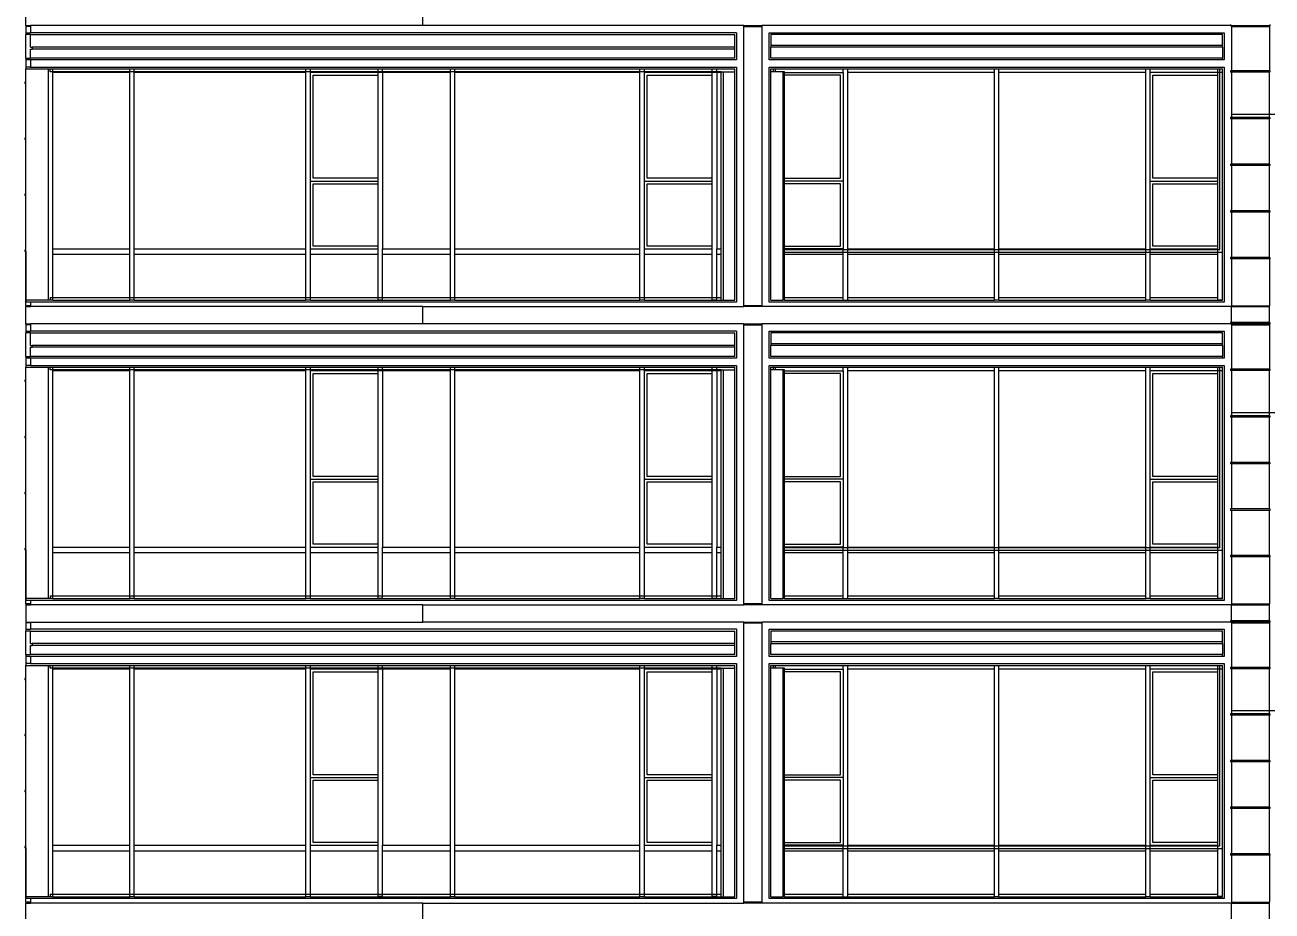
# Model space of a CAD drawing. Extents: x -311 to 61613, y 0 to 58400.
# Drawn here: x 40 to 13849, y 20012 to 29817 of the extents above; entities that cross this region are included whole.
import ezdxf

# ---------------------------------------------------------------- set-up
doc = ezdxf.new("R2010")
doc.units = 0
doc.header["$LTSCALE"] = 1000
doc.header["$MEASUREMENT"] = 0
doc.layers.add('AD-AREA-OUTL', color=31, linetype='Continuous')

msp = doc.modelspace()

# ---------------------------------------------------------------- linework, layer by layer
at = {"layer": 'AD-AREA-OUTL', "color": 252}
for p, q in [((50, 29810), (50, 30000)), ((4447, 29810), (4447, 30000)), ((50, 29810), (50, 29800)), ((50, 29810), (60, 29810)), ((50, 29800), (50, 29730)), ((60, 29800), (50, 29800)), ((50, 29730), (100, 29730)), ((50, 29730), (50, 29710)), ((100, 29710), (50, 29710)), ((50, 29450), (50, 29710)), ((60, 29810), (100, 29810)), ((60, 29810), (60, 29800)), ((100, 29800), (60, 29800)), ((4447, 29810), (100, 29810)), ((100, 29810), (100, 29800)), ((100, 29800), (100, 29730)), ((7920, 29730), (100, 29730)), ((100, 29571), (100, 29710)), ((100, 29710), (7900, 29710)), ((8000, 29810), (4447, 29810)), ((7900, 29571), (7900, 29710)), ((7920, 29730), (7920, 29430)), ((8000, 29810), (8200, 29810)), ((8000, 29800), (8000, 29810)), ((8000, 26710), (8000, 29800)), ((8000, 29800), (8200, 29800)), ((13390, 29810), (8200, 29810)), ((8200, 29810), (8200, 29800)), ((8200, 29800), (8200, 26710)), ((8280, 29430), (8280, 29730)), ((8280, 29730), (13320, 29730)), ((8300, 29710), (8300, 29590)), ((13300, 29710), (8300, 29710)), ((13300, 29590), (13300, 29710)), ((13320, 29730), (13320, 29430)), ((13390, 29824), (13390, 29810)), ((13390, 29810), (13390, 29809)), ((13400, 29809), (13390, 29809)), ((13410, 29809), (13400, 29809)), ((13400, 29800), (13400, 29809)), ((13400, 29800), (13410, 29800)), ((13400, 29800), (13400, 29308)), ((13820, 29809), (13410, 29809)), ((13410, 29809), (13410, 29800)), ((13410, 29800), (13820, 29800)), ((13825, 29809), (13820, 29809)), ((13820, 29809), (13820, 29800)), ((13820, 29800), (13820, 29308)), ((13825, 29824), (13825, 29809)), ((100, 29571), (120, 29571)), ((120, 29571), (120, 29551)), ((7900, 29571), (120, 29571)), ((7900, 29551), (7900, 29571)), ((8300, 29590), (8300, 29570)), ((13300, 29590), (8300, 29590)), ((8300, 29450), (8300, 29570)), ((13300, 29570), (8300, 29570)), ((13300, 29570), (13300, 29590)), ((13300, 29570), (13300, 29450)), ((50, 29450), (100, 29450)), ((50, 29450), (50, 29430)), ((50, 29430), (50, 29350)), ((100, 29430), (50, 29430)), ((100, 29450), (100, 29551)), ((100, 29551), (120, 29551)), ((7900, 29450), (100, 29450)), ((7920, 29430), (100, 29430)), ((100, 29430), (100, 29350)), ((7900, 29551), (120, 29551)), ((7900, 29450), (7900, 29551)), ((13300, 29430), (8280, 29430)), ((13300, 29450), (8300, 29450)), ((13300, 29430), (13300, 29450)), ((13320, 29430), (13300, 29430)), ((100, 29350), (50, 29350)), ((50, 29350), (50, 29330)), ((50, 29185), (50, 29330)), ((50, 29330), (300, 29330)), ((100, 29350), (7920, 29350)), ((300, 29330), (320, 29330)), ((300, 26770), (300, 29330)), ((320, 29330), (350, 29330)), ((320, 29300), (320, 29330)), ((350, 29300), (320, 29300)), ((350, 29300), (350, 29330)), ((350, 29330), (1200, 29330)), ((350, 29290), (350, 29300)), ((1200, 29300), (350, 29300)), ((1200, 29290), (350, 29290)), ((350, 27340), (350, 29290)), ((1200, 29300), (1200, 29330)), ((1200, 29330), (1250, 29330)), ((1200, 29290), (1200, 29300)), ((1250, 29300), (1200, 29300)), ((1200, 27340), (1200, 29290)), ((1250, 29330), (3150, 29330)), ((1250, 29300), (1250, 29330)), ((1250, 29290), (1250, 29300)), ((3150, 29300), (1250, 29300)), ((1250, 27340), (1250, 29290)), ((3150, 29290), (1250, 29290)), ((3150, 29330), (3200, 29330)), ((3150, 29300), (3150, 29330)), ((3200, 29300), (3150, 29300)), ((3150, 29290), (3150, 29300)), ((3150, 27340), (3150, 29290)), ((3200, 29330), (3950, 29330)), ((3200, 29300), (3200, 29330)), ((3950, 29300), (3200, 29300)), ((3200, 29290), (3200, 29300)), ((3200, 28090), (3200, 29290)), ((3950, 29290), (3200, 29290)), ((3950, 29330), (4000, 29330)), ((3950, 29300), (3950, 29330)), ((4000, 29300), (3950, 29300)), ((3950, 29290), (3950, 29300)), ((3950, 29260), (3950, 29290)), ((4000, 29290), (3950, 29290)), ((4000, 29330), (4750, 29330)), ((4000, 29300), (4000, 29330)), ((4750, 29300), (4000, 29300)), ((4000, 29290), (4000, 29300)), ((4000, 29290), (4000, 27340)), ((4750, 29290), (4000, 29290)), ((4750, 29330), (4800, 29330)), ((4750, 29300), (4750, 29330)), ((4800, 29300), (4750, 29300)), ((4750, 29290), (4750, 29300)), ((4750, 27340), (4750, 29290)), ((4800, 29330), (6850, 29330)), ((4800, 29300), (4800, 29330)), ((6850, 29300), (4800, 29300)), ((4800, 29290), (4800, 29300)), ((4800, 27340), (4800, 29290)), ((6850, 29290), (4800, 29290)), ((6850, 29330), (6900, 29330)), ((6850, 29300), (6850, 29330)), ((6900, 29300), (6850, 29300)), ((6850, 29290), (6850, 29300)), ((6850, 27340), (6850, 29290)), ((6900, 29330), (7650, 29330)), ((6900, 29300), (6900, 29330)), ((7650, 29300), (6900, 29300)), ((6900, 29290), (6900, 29300)), ((6900, 28090), (6900, 29290)), ((7650, 29290), (6900, 29290)), ((7650, 29330), (7700, 29330)), ((7650, 29300), (7650, 29330)), ((7700, 29300), (7650, 29300)), ((7650, 29290), (7650, 29300)), ((7650, 29260), (7650, 29290)), ((7700, 29290), (7650, 29290)), ((7700, 29330), (7900, 29330)), ((7700, 29300), (7700, 29330)), ((7750, 29300), (7700, 29300)), ((7700, 29290), (7700, 29300)), ((7700, 29290), (7700, 27340)), ((7750, 29290), (7700, 29290)), ((7750, 29290), (7750, 29300)), ((7750, 29300), (7770, 29300)), ((7750, 27340), (7750, 29290)), ((7770, 29300), (7900, 29300)), ((7770, 29300), (7770, 26770)), ((7900, 29300), (7900, 29330)), ((7900, 26770), (7900, 29300)), ((7920, 29350), (7920, 26750)), ((8280, 29350), (13320, 29350)), ((8280, 26750), (8280, 29350)), ((8300, 29330), (8330, 29330)), ((8300, 29300), (8300, 29330)), ((8300, 26770), (8300, 29300)), ((8330, 29300), (8300, 29300)), ((8330, 29330), (8350, 29330)), ((8330, 29300), (8330, 29330)), ((8350, 29300), (8330, 29300)), ((8350, 29330), (9100, 29330)), ((8350, 29300), (8350, 29330)), ((8430, 29300), (8350, 29300)), ((8430, 29300), (8430, 26770)), ((8450, 29300), (8430, 29300)), ((8450, 29290), (8450, 29300)), ((8450, 29260), (8450, 29290)), ((8450, 29290), (9100, 29290)), ((9100, 29330), (9150, 29330)), ((9100, 29290), (9100, 29330)), ((9100, 29290), (9100, 28090)), ((9150, 29330), (10775, 29330)), ((9150, 29290), (9150, 29330)), ((9150, 27340), (9150, 29290)), ((10775, 29290), (9150, 29290)), ((10775, 29330), (10825, 29330)), ((10775, 29290), (10775, 29330)), ((10775, 27340), (10775, 29290)), ((10825, 29330), (12450, 29330)), ((10825, 29290), (10825, 29330)), ((10825, 27340), (10825, 29290)), ((12450, 29290), (10825, 29290)), ((12450, 29330), (12500, 29330)), ((12450, 29290), (12450, 29330)), ((12450, 27340), (12450, 29290)), ((12500, 29330), (13250, 29330)), ((12500, 29290), (12500, 29330)), ((12500, 28090), (12500, 29290)), ((13250, 29290), (12500, 29290)), ((13250, 29330), (13270, 29330)), ((13250, 29290), (13250, 29330)), ((13250, 29260), (13250, 29290)), ((13270, 29290), (13250, 29290)), ((13270, 29330), (13300, 29330)), ((13270, 29290), (13270, 29330)), ((13300, 29290), (13270, 29290)), ((13270, 27330), (13270, 29290)), ((13300, 29290), (13300, 29330)), ((13300, 27300), (13300, 29290)), ((13320, 29350), (13320, 26750)), ((13400, 29308), (13390, 29308)), ((13390, 29308), (13390, 29293)), ((13400, 29293), (13390, 29293)), ((13820, 29308), (13400, 29308)), ((13820, 29293), (13400, 29293)), ((13400, 29293), (13400, 28830)), ((13825, 29308), (13820, 29308)), ((13825, 29293), (13820, 29293)), ((13820, 28830), (13820, 29293)), ((13825, 29308), (13825, 29293)), ((50, 29185), (40, 29185)), ((40, 29185), (40, 29180)), ((50, 29180), (40, 29180)), ((40, 29180), (40, 29170)), ((50, 29170), (40, 29170)), ((50, 29180), (50, 29185)), ((50, 29170), (50, 29180)), ((50, 28565), (50, 29170)), ((3230, 29260), (3950, 29260)), ((3230, 28120), (3230, 29260)), ((3950, 28120), (3950, 29260)), ((6930, 29260), (7650, 29260)), ((6930, 28120), (6930, 29260)), ((7650, 28120), (7650, 29260)), ((8450, 28120), (8450, 29260)), ((9070, 29260), (8450, 29260)), ((9070, 28120), (9070, 29260)), ((12530, 29260), (13250, 29260)), ((12530, 28120), (12530, 29260)), ((13250, 28120), (13250, 29260)), ((13400, 28793), (13390, 28793)), ((13390, 28793), (13390, 28778)), ((13400, 28778), (13390, 28778)), ((13400, 28830), (13400, 28793)), ((13400, 28830), (13820, 28830)), ((13820, 28793), (13400, 28793)), ((13820, 28778), (13400, 28778)), ((13400, 28778), (13400, 28277)), ((13820, 28793), (13820, 28830)), ((13820, 28830), (13880, 28830)), ((13825, 28793), (13820, 28793)), ((13825, 28778), (13820, 28778)), ((13820, 28277), (13820, 28778)), ((13825, 28793), (13825, 28778)), ((50, 28565), (40, 28565)), ((40, 28565), (40, 28560)), ((50, 28560), (40, 28560)), ((40, 28560), (40, 28550)), ((50, 28550), (40, 28550)), ((50, 28560), (50, 28565)), ((50, 28550), (50, 28560)), ((50, 27945), (50, 28550)), ((13400, 28277), (13390, 28277)), ((13390, 28277), (13390, 28262)), ((13400, 28262), (13390, 28262)), ((13820, 28277), (13400, 28277)), ((13820, 28262), (13400, 28262)), ((13400, 28262), (13400, 27761)), ((13825, 28277), (13820, 28277)), ((13825, 28262), (13820, 28262)), ((13820, 27761), (13820, 28262)), ((13825, 28277), (13825, 28262)), ((3200, 27340), (3200, 28090)), ((3200, 28090), (3950, 28090)), ((3950, 28120), (3230, 28120)), ((3230, 28060), (3950, 28060)), ((3230, 27370), (3230, 28060)), ((3950, 28090), (3950, 28120)), ((3950, 28060), (3950, 28090)), ((3950, 27370), (3950, 28060)), ((6900, 27340), (6900, 28090)), ((6900, 28090), (7650, 28090)), ((7650, 28120), (6930, 28120)), ((6930, 28060), (7650, 28060)), ((6930, 27370), (6930, 28060)), ((7650, 28090), (7650, 28120)), ((7650, 28060), (7650, 28090)), ((7650, 27370), (7650, 28060)), ((8450, 28090), (8450, 28120)), ((8450, 28120), (9070, 28120)), ((8450, 28060), (8450, 28090)), ((9100, 28090), (8450, 28090)), ((8450, 27370), (8450, 28060)), ((9070, 28060), (8450, 28060)), ((9070, 27370), (9070, 28060)), ((9100, 28090), (9100, 27340)), ((12500, 27340), (12500, 28090)), ((12500, 28090), (13250, 28090)), ((13250, 28120), (12530, 28120)), ((12530, 28060), (13250, 28060)), ((12530, 27370), (12530, 28060)), ((13250, 28090), (13250, 28120)), ((13250, 28060), (13250, 28090)), ((13250, 27370), (13250, 28060)), ((50, 27945), (40, 27945)), ((40, 27945), (40, 27940)), ((50, 27940), (40, 27940)), ((40, 27940), (40, 27930)), ((50, 27930), (40, 27930)), ((50, 27940), (50, 27945)), ((50, 27930), (50, 27940)), ((50, 27325), (50, 27930)), ((13400, 27761), (13390, 27761)), ((13390, 27761), (13390, 27746)), ((13820, 27761), (13400, 27761)), ((13825, 27761), (13820, 27761)), ((13825, 27761), (13825, 27746)), ((13400, 27746), (13390, 27746)), ((13820, 27746), (13400, 27746)), ((13400, 27746), (13400, 27245)), ((13825, 27746), (13820, 27746)), ((13820, 27245), (13820, 27746)), ((3950, 27370), (3230, 27370)), ((3950, 27340), (3950, 27370)), ((7650, 27370), (6930, 27370)), ((7650, 27340), (7650, 27370)), ((8450, 27340), (8450, 27370)), ((8450, 27370), (9070, 27370)), ((13250, 27370), (12530, 27370)), ((13250, 27340), (13250, 27370)), ((50, 27325), (40, 27325)), ((40, 27325), (40, 27320)), ((50, 27320), (40, 27320)), ((40, 27320), (40, 27310)), ((50, 27310), (40, 27310)), ((50, 27320), (50, 27325)), ((50, 27310), (50, 27320)), ((50, 26710), (50, 27310)), ((50, 27310), (50, 26770)), ((350, 27280), (350, 27340)), ((350, 27340), (1200, 27340)), ((350, 27280), (1200, 27280)), ((350, 26800), (350, 27280)), ((1200, 27280), (1200, 27340)), ((1200, 26800), (1200, 27280)), ((1250, 27280), (1250, 27340)), ((1250, 27340), (3150, 27340)), ((1250, 26800), (1250, 27280)), ((1250, 27280), (3150, 27280)), ((3150, 27280), (3150, 27340)), ((3150, 26800), (3150, 27280)), ((3200, 27280), (3200, 27340)), ((3200, 27340), (3950, 27340)), ((3200, 26800), (3200, 27280)), ((3200, 27280), (3950, 27280)), ((3950, 27280), (3950, 27340)), ((3950, 26800), (3950, 27280)), ((4000, 27280), (4000, 27340)), ((4000, 27340), (4750, 27340)), ((4000, 26800), (4000, 27280)), ((4000, 27280), (4750, 27280)), ((4750, 27280), (4750, 27340)), ((4750, 26800), (4750, 27280)), ((4800, 27280), (4800, 27340)), ((4800, 27340), (6850, 27340)), ((4800, 26800), (4800, 27280)), ((4800, 27280), (6850, 27280)), ((6850, 27280), (6850, 27340)), ((6850, 26800), (6850, 27280)), ((6900, 27280), (6900, 27340)), ((6900, 27340), (7650, 27340)), ((6900, 26800), (6900, 27280)), ((6900, 27280), (7650, 27280)), ((7650, 27280), (7650, 27340)), ((7650, 26800), (7650, 27280)), ((7700, 27280), (7700, 27340)), ((7700, 27340), (7750, 27340)), ((7700, 26800), (7700, 27280)), ((7700, 27280), (7750, 27280)), ((7750, 27280), (7750, 27340)), ((7750, 26800), (7750, 27280)), ((8450, 27330), (8450, 27340)), ((9100, 27340), (8450, 27340)), ((8450, 27300), (8450, 27330)), ((9100, 27330), (8450, 27330)), ((8450, 27280), (8450, 27300)), ((9100, 27300), (8450, 27300)), ((8450, 26800), (8450, 27280)), ((8450, 27280), (9100, 27280)), ((9100, 27330), (9100, 27340)), ((9100, 27300), (9100, 27330)), ((9150, 27330), (9100, 27330)), ((9100, 27280), (9100, 27300)), ((9150, 27300), (9100, 27300)), ((9100, 26800), (9100, 27280)), ((9150, 27330), (9150, 27340)), ((9150, 27340), (10775, 27340)), ((9150, 27300), (9150, 27330)), ((10775, 27330), (9150, 27330)), ((9150, 27280), (9150, 27300)), ((10775, 27300), (9150, 27300)), ((9150, 26800), (9150, 27280)), ((9150, 27280), (10775, 27280)), ((10775, 27330), (10775, 27340)), ((10775, 27300), (10775, 27330)), ((10825, 27330), (10775, 27330)), ((10775, 27280), (10775, 27300)), ((10825, 27300), (10775, 27300)), ((10775, 26800), (10775, 27280)), ((10825, 27330), (10825, 27340)), ((10825, 27340), (12450, 27340)), ((10825, 27300), (10825, 27330)), ((12450, 27330), (10825, 27330)), ((12450, 27300), (10825, 27300)), ((10825, 27280), (10825, 27300)), ((10825, 26800), (10825, 27280)), ((10825, 27280), (12450, 27280)), ((12450, 27330), (12450, 27340)), ((12450, 27300), (12450, 27330)), ((12500, 27330), (12450, 27330)), ((12500, 27300), (12450, 27300)), ((12450, 27280), (12450, 27300)), ((12450, 26800), (12450, 27280)), ((12500, 27330), (12500, 27340)), ((12500, 27340), (13250, 27340)), ((13250, 27330), (12500, 27330)), ((12500, 27300), (12500, 27330)), ((13250, 27300), (12500, 27300)), ((12500, 27280), (12500, 27300)), ((12500, 26800), (12500, 27280)), ((12500, 27280), (13250, 27280)), ((13250, 27330), (13250, 27340)), ((13270, 27330), (13250, 27330)), ((13250, 27300), (13250, 27330)), ((13250, 27280), (13250, 27300)), ((13300, 27300), (13250, 27300)), ((13250, 26800), (13250, 27280)), ((13300, 26776), (13300, 27300)), ((13400, 27245), (13390, 27245)), ((13390, 27245), (13390, 27230)), ((13400, 27230), (13390, 27230)), ((13820, 27245), (13400, 27245)), ((13820, 27230), (13400, 27230)), ((13400, 27230), (13400, 26710)), ((13825, 27245), (13820, 27245)), ((13825, 27230), (13820, 27230)), ((13820, 27230), (13820, 26710)), ((13825, 27245), (13825, 27230)), ((320, 26800), (350, 26800)), ((320, 26800), (320, 26770)), ((350, 26800), (1200, 26800)), ((350, 26770), (350, 26800)), ((1200, 26800), (1250, 26800)), ((1200, 26770), (1200, 26800)), ((1250, 26800), (3150, 26800)), ((1250, 26770), (1250, 26800)), ((3150, 26800), (3200, 26800)), ((3150, 26770), (3150, 26800)), ((3200, 26800), (3950, 26800)), ((3200, 26770), (3200, 26800)), ((3950, 26800), (4000, 26800)), ((3950, 26776), (3950, 26800)), ((4000, 26800), (4750, 26800)), ((4000, 26776), (4000, 26800)), ((4750, 26800), (4800, 26800)), ((4750, 26770), (4750, 26800)), ((4800, 26800), (6850, 26800)), ((4800, 26770), (4800, 26800)), ((6850, 26800), (6900, 26800)), ((6850, 26770), (6850, 26800)), ((6900, 26800), (7650, 26800)), ((6900, 26770), (6900, 26800)), ((7650, 26800), (7700, 26800)), ((7650, 26776), (7650, 26800)), ((7700, 26800), (7750, 26800)), ((7700, 26776), (7700, 26800)), ((7750, 26770), (7750, 26800)), ((8450, 26770), (8450, 26800)), ((8450, 26800), (9100, 26800)), ((9100, 26770), (9100, 26800)), ((9150, 26770), (9150, 26800)), ((9150, 26800), (10775, 26800)), ((10775, 26770), (10775, 26800)), ((10825, 26770), (10825, 26800)), ((10825, 26800), (12450, 26800)), ((12450, 26770), (12450, 26800)), ((12500, 26770), (12500, 26800)), ((12500, 26800), (13250, 26800)), ((13250, 26776), (13250, 26800)), ((50, 26770), (50, 26750)), ((300, 26770), (50, 26770)), ((100, 26750), (50, 26750)), ((50, 26710), (50, 26700)), ((50, 26710), (60, 26710)), ((60, 26700), (50, 26700)), ((50, 26510), (50, 26700)), ((100, 26710), (60, 26710)), ((60, 26700), (60, 26710)), ((60, 26700), (100, 26700)), ((100, 26750), (100, 26710)), ((7920, 26750), (100, 26750)), ((100, 26710), (100, 26700)), ((4447, 26700), (100, 26700)), ((320, 26770), (300, 26770)), ((350, 26770), (320, 26770)), ((350, 26770), (1200, 26770)), ((1250, 26770), (1200, 26770)), ((1250, 26770), (3150, 26770)), ((3200, 26770), (3150, 26770)), ((3200, 26770), (3950, 26770)), ((3950, 26776), (4000, 26776)), ((3950, 26770), (3950, 26776)), ((3950, 26770), (4000, 26770)), ((4000, 26770), (4000, 26776)), ((4000, 26770), (4750, 26770)), ((4447, 26700), (8000, 26700)), ((4447, 26510), (4447, 26700)), ((4800, 26770), (4750, 26770)), ((4800, 26770), (6850, 26770)), ((6900, 26770), (6850, 26770)), ((6900, 26770), (7650, 26770)), ((7650, 26776), (7700, 26776)), ((7650, 26770), (7650, 26776)), ((7650, 26770), (7700, 26770)), ((7700, 26770), (7700, 26776)), ((7700, 26770), (7750, 26770)), ((7750, 26770), (7770, 26770)), ((7770, 26770), (7900, 26770)), ((8000, 26700), (8000, 26710)), ((8200, 26710), (8000, 26710)), ((8200, 26700), (8000, 26700)), ((8200, 26710), (8200, 26700)), ((13400, 26700), (8200, 26700)), ((13320, 26750), (8280, 26750)), ((8300, 26770), (8430, 26770)), ((8450, 26770), (8430, 26770)), ((8450, 26770), (9100, 26770)), ((9100, 26770), (9150, 26770)), ((9150, 26770), (10775, 26770)), ((10825, 26770), (10775, 26770)), ((10825, 26770), (12450, 26770)), ((12500, 26770), (12450, 26770)), ((12500, 26770), (13250, 26770)), ((13250, 26776), (13300, 26776)), ((13250, 26770), (13250, 26776)), ((13250, 26770), (13300, 26770)), ((13300, 26770), (13300, 26776)), ((13400, 26710), (13410, 26710)), ((13400, 26710), (13400, 26700)), ((13400, 26700), (13410, 26700)), ((13400, 26524), (13400, 26700)), ((13410, 26710), (13820, 26710)), ((13410, 26700), (13410, 26710)), ((13410, 26700), (13820, 26700)), ((13820, 26700), (13820, 26710)), ((13820, 26524), (13820, 26700)), ((13400, 26524), (13390, 26524)), ((13390, 26524), (13390, 26510)), ((13820, 26524), (13400, 26524)), ((13825, 26524), (13820, 26524)), ((13825, 26524), (13825, 26509)), ((50, 26510), (50, 26500)), ((50, 26510), (60, 26510)), ((50, 26500), (50, 26430)), ((60, 26500), (50, 26500)), ((50, 26430), (100, 26430)), ((50, 26430), (50, 26410)), ((100, 26410), (50, 26410)), ((50, 26150), (50, 26410)), ((60, 26510), (100, 26510)), ((60, 26510), (60, 26500)), ((100, 26500), (60, 26500)), ((4447, 26510), (100, 26510)), ((100, 26510), (100, 26500)), ((100, 26500), (100, 26430)), ((7920, 26430), (100, 26430)), ((100, 26271), (100, 26410)), ((100, 26410), (7900, 26410)), ((8000, 26510), (4447, 26510)), ((7900, 26271), (7900, 26410)), ((7920, 26430), (7920, 26130)), ((8000, 26510), (8200, 26510)), ((8000, 26500), (8000, 26510)), ((8000, 23410), (8000, 26500)), ((8000, 26500), (8200, 26500)), ((13390, 26510), (8200, 26510)), ((8200, 26510), (8200, 26500)), ((8200, 26500), (8200, 23410)), ((8280, 26130), (8280, 26430)), ((8280, 26430), (13320, 26430)), ((8300, 26410), (8300, 26290)), ((13300, 26410), (8300, 26410)), ((13300, 26290), (13300, 26410)), ((13320, 26430), (13320, 26130)), ((13390, 26510), (13390, 26509)), ((13400, 26509), (13390, 26509)), ((13410, 26509), (13400, 26509)), ((13400, 26500), (13400, 26509)), ((13400, 26500), (13410, 26500)), ((13400, 26500), (13400, 26008)), ((13820, 26509), (13410, 26509)), ((13410, 26509), (13410, 26500)), ((13410, 26500), (13820, 26500)), ((13825, 26509), (13820, 26509)), ((13820, 26509), (13820, 26500)), ((13820, 26500), (13820, 26008)), ((100, 26271), (120, 26271)), ((100, 26150), (100, 26251)), ((100, 26251), (120, 26251)), ((120, 26271), (120, 26251)), ((7900, 26271), (120, 26271)), ((7900, 26251), (120, 26251)), ((7900, 26251), (7900, 26271)), ((7900, 26150), (7900, 26251)), ((8300, 26290), (8300, 26270)), ((13300, 26290), (8300, 26290)), ((8300, 26150), (8300, 26270)), ((13300, 26270), (8300, 26270)), ((13300, 26270), (13300, 26290)), ((13300, 26270), (13300, 26150)), ((50, 26150), (100, 26150)), ((50, 26150), (50, 26130)), ((50, 26130), (50, 26050)), ((100, 26130), (50, 26130)), ((7900, 26150), (100, 26150)), ((7920, 26130), (100, 26130)), ((100, 26130), (100, 26050)), ((13300, 26130), (8280, 26130)), ((13300, 26150), (8300, 26150)), ((13300, 26130), (13300, 26150)), ((13320, 26130), (13300, 26130)), ((100, 26050), (50, 26050)), ((50, 26050), (50, 26030)), ((50, 25885), (50, 26030)), ((50, 26030), (300, 26030)), ((100, 26050), (7920, 26050)), ((300, 26030), (320, 26030)), ((300, 23470), (300, 26030)), ((320, 26030), (350, 26030)), ((320, 26000), (320, 26030)), ((350, 26000), (320, 26000)), ((350, 26000), (350, 26030)), ((350, 26030), (1200, 26030)), ((350, 25990), (350, 26000)), ((1200, 26000), (350, 26000)), ((1200, 25990), (350, 25990)), ((350, 24040), (350, 25990)), ((1200, 26000), (1200, 26030)), ((1200, 26030), (1250, 26030)), ((1200, 25990), (1200, 26000)), ((1250, 26000), (1200, 26000)), ((1200, 24040), (1200, 25990)), ((1250, 26030), (3150, 26030)), ((1250, 26000), (1250, 26030)), ((1250, 25990), (1250, 26000)), ((3150, 26000), (1250, 26000)), ((1250, 24040), (1250, 25990)), ((3150, 25990), (1250, 25990)), ((3150, 26030), (3200, 26030)), ((3150, 26000), (3150, 26030)), ((3200, 26000), (3150, 26000)), ((3150, 25990), (3150, 26000)), ((3150, 24040), (3150, 25990)), ((3200, 26030), (3950, 26030)), ((3200, 26000), (3200, 26030)), ((3950, 26000), (3200, 26000)), ((3200, 25990), (3200, 26000)), ((3200, 24790), (3200, 25990)), ((3950, 25990), (3200, 25990)), ((3950, 26030), (4000, 26030)), ((3950, 26000), (3950, 26030)), ((3950, 25990), (3950, 26000)), ((4000, 26000), (3950, 26000)), ((3950, 25960), (3950, 25990)), ((4000, 25990), (3950, 25990)), ((4000, 26030), (4750, 26030)), ((4000, 26000), (4000, 26030)), ((4750, 26000), (4000, 26000)), ((4000, 25990), (4000, 26000)), ((4000, 25990), (4000, 24040)), ((4750, 25990), (4000, 25990)), ((4750, 26030), (4800, 26030)), ((4750, 26000), (4750, 26030)), ((4800, 26000), (4750, 26000)), ((4750, 25990), (4750, 26000)), ((4750, 24040), (4750, 25990)), ((4800, 26030), (6850, 26030)), ((4800, 26000), (4800, 26030)), ((6850, 26000), (4800, 26000)), ((4800, 25990), (4800, 26000)), ((4800, 24040), (4800, 25990)), ((6850, 25990), (4800, 25990)), ((6850, 26030), (6900, 26030)), ((6850, 26000), (6850, 26030)), ((6900, 26000), (6850, 26000)), ((6850, 25990), (6850, 26000)), ((6850, 24040), (6850, 25990)), ((6900, 26030), (7650, 26030)), ((6900, 26000), (6900, 26030)), ((7650, 26000), (6900, 26000)), ((6900, 25990), (6900, 26000)), ((6900, 24790), (6900, 25990)), ((7650, 25990), (6900, 25990)), ((7650, 26030), (7700, 26030)), ((7650, 26000), (7650, 26030)), ((7700, 26000), (7650, 26000)), ((7650, 25990), (7650, 26000)), ((7650, 25960), (7650, 25990)), ((7700, 25990), (7650, 25990)), ((7700, 26030), (7900, 26030)), ((7700, 26000), (7700, 26030)), ((7750, 26000), (7700, 26000)), ((7700, 25990), (7700, 26000)), ((7700, 25990), (7700, 24040)), ((7750, 25990), (7700, 25990)), ((7750, 25990), (7750, 26000)), ((7750, 26000), (7770, 26000)), ((7750, 24040), (7750, 25990)), ((7770, 26000), (7900, 26000)), ((7770, 26000), (7770, 23470)), ((7900, 26000), (7900, 26030)), ((7900, 23470), (7900, 26000)), ((7920, 26050), (7920, 23450)), ((8280, 26050), (13320, 26050)), ((8280, 23450), (8280, 26050)), ((8300, 26030), (8330, 26030)), ((8300, 26000), (8300, 26030)), ((8300, 23470), (8300, 26000)), ((8330, 26000), (8300, 26000)), ((8330, 26030), (8350, 26030)), ((8330, 26000), (8330, 26030)), ((8350, 26000), (8330, 26000)), ((8350, 26030), (9100, 26030)), ((8350, 26000), (8350, 26030)), ((8430, 26000), (8350, 26000)), ((8430, 26000), (8430, 23470)), ((8450, 26000), (8430, 26000)), ((8450, 25990), (8450, 26000)), ((8450, 25960), (8450, 25990)), ((8450, 25990), (9100, 25990)), ((9100, 26030), (9150, 26030)), ((9100, 25990), (9100, 26030)), ((9100, 25990), (9100, 24790)), ((9150, 26030), (10775, 26030)), ((9150, 25990), (9150, 26030)), ((9150, 24040), (9150, 25990)), ((10775, 25990), (9150, 25990)), ((10775, 26030), (10825, 26030)), ((10775, 25990), (10775, 26030)), ((10775, 24040), (10775, 25990)), ((10825, 26030), (12450, 26030)), ((10825, 25990), (10825, 26030)), ((10825, 24040), (10825, 25990)), ((12450, 25990), (10825, 25990)), ((12450, 26030), (12500, 26030)), ((12450, 25990), (12450, 26030)), ((12450, 24040), (12450, 25990)), ((12500, 26030), (13250, 26030)), ((12500, 25990), (12500, 26030)), ((12500, 24790), (12500, 25990)), ((13250, 25990), (12500, 25990)), ((13250, 26030), (13270, 26030)), ((13250, 25990), (13250, 26030)), ((13250, 25960), (13250, 25990)), ((13270, 25990), (13250, 25990)), ((13270, 26030), (13300, 26030)), ((13270, 25990), (13270, 26030)), ((13300, 25990), (13270, 25990)), ((13270, 24030), (13270, 25990)), ((13300, 25990), (13300, 26030)), ((13300, 24000), (13300, 25990)), ((13320, 26050), (13320, 23450)), ((13400, 26008), (13390, 26008)), ((13390, 26008), (13390, 25993)), ((13400, 25993), (13390, 25993)), ((13820, 26008), (13400, 26008)), ((13820, 25993), (13400, 25993)), ((13400, 25993), (13400, 25530)), ((13825, 26008), (13820, 26008)), ((13825, 25993), (13820, 25993)), ((13820, 25530), (13820, 25993)), ((13825, 26008), (13825, 25993)), ((50, 25885), (40, 25885)), ((40, 25885), (40, 25880)), ((50, 25880), (40, 25880)), ((40, 25880), (40, 25870)), ((50, 25870), (40, 25870)), ((50, 25880), (50, 25885)), ((50, 25870), (50, 25880)), ((50, 25265), (50, 25870)), ((3230, 25960), (3950, 25960)), ((3230, 24820), (3230, 25960)), ((3950, 24820), (3950, 25960)), ((6930, 25960), (7650, 25960)), ((6930, 24820), (6930, 25960)), ((7650, 24820), (7650, 25960)), ((8450, 24820), (8450, 25960)), ((9070, 25960), (8450, 25960)), ((9070, 24820), (9070, 25960)), ((12530, 25960), (13250, 25960)), ((12530, 24820), (12530, 25960)), ((13250, 24820), (13250, 25960)), ((13400, 25493), (13390, 25493)), ((13390, 25493), (13390, 25478)), ((13400, 25478), (13390, 25478)), ((13400, 25530), (13400, 25493)), ((13400, 25530), (13820, 25530)), ((13820, 25493), (13400, 25493)), ((13820, 25478), (13400, 25478)), ((13400, 25478), (13400, 24977)), ((13820, 25493), (13820, 25530)), ((13820, 25530), (13880, 25530)), ((13825, 25493), (13820, 25493)), ((13825, 25478), (13820, 25478)), ((13820, 24977), (13820, 25478)), ((13825, 25493), (13825, 25478)), ((50, 25265), (40, 25265)), ((40, 25265), (40, 25260)), ((50, 25260), (40, 25260)), ((40, 25260), (40, 25250)), ((50, 25250), (40, 25250)), ((50, 25260), (50, 25265)), ((50, 25250), (50, 25260)), ((50, 24645), (50, 25250)), ((13400, 24977), (13390, 24977)), ((13390, 24977), (13390, 24962)), ((13400, 24962), (13390, 24962)), ((13820, 24977), (13400, 24977)), ((13820, 24962), (13400, 24962)), ((13400, 24962), (13400, 24461)), ((13825, 24977), (13820, 24977)), ((13825, 24962), (13820, 24962)), ((13820, 24461), (13820, 24962)), ((13825, 24977), (13825, 24962)), ((3200, 24040), (3200, 24790)), ((3200, 24790), (3950, 24790)), ((3950, 24820), (3230, 24820)), ((3230, 24760), (3950, 24760)), ((3230, 24070), (3230, 24760)), ((3950, 24790), (3950, 24820)), ((3950, 24760), (3950, 24790)), ((3950, 24070), (3950, 24760)), ((6900, 24040), (6900, 24790)), ((6900, 24790), (7650, 24790)), ((7650, 24820), (6930, 24820)), ((6930, 24760), (7650, 24760)), ((6930, 24070), (6930, 24760)), ((7650, 24790), (7650, 24820)), ((7650, 24760), (7650, 24790)), ((7650, 24070), (7650, 24760)), ((8450, 24790), (8450, 24820)), ((8450, 24820), (9070, 24820)), ((8450, 24760), (8450, 24790)), ((9100, 24790), (8450, 24790)), ((8450, 24070), (8450, 24760)), ((9070, 24760), (8450, 24760)), ((9070, 24070), (9070, 24760)), ((9100, 24790), (9100, 24040)), ((12500, 24040), (12500, 24790)), ((12500, 24790), (13250, 24790)), ((13250, 24820), (12530, 24820)), ((12530, 24760), (13250, 24760)), ((12530, 24070), (12530, 24760)), ((13250, 24790), (13250, 24820)), ((13250, 24760), (13250, 24790)), ((13250, 24070), (13250, 24760)), ((50, 24645), (40, 24645)), ((40, 24645), (40, 24640)), ((50, 24640), (40, 24640)), ((40, 24640), (40, 24630)), ((50, 24630), (40, 24630)), ((50, 24640), (50, 24645)), ((50, 24630), (50, 24640)), ((50, 24025), (50, 24630)), ((13400, 24461), (13390, 24461)), ((13390, 24461), (13390, 24446)), ((13400, 24446), (13390, 24446)), ((13820, 24461), (13400, 24461)), ((13820, 24446), (13400, 24446)), ((13400, 24446), (13400, 23945)), ((13825, 24461), (13820, 24461)), ((13825, 24446), (13820, 24446)), ((13820, 23945), (13820, 24446)), ((13825, 24461), (13825, 24446)), ((350, 23980), (350, 24040)), ((350, 24040), (1200, 24040)), ((1200, 23980), (1200, 24040)), ((1250, 23980), (1250, 24040)), ((1250, 24040), (3150, 24040)), ((3150, 23980), (3150, 24040)), ((3200, 23980), (3200, 24040)), ((3200, 24040), (3950, 24040)), ((3950, 24070), (3230, 24070)), ((3950, 24040), (3950, 24070)), ((3950, 23980), (3950, 24040)), ((4000, 23980), (4000, 24040)), ((4000, 24040), (4750, 24040)), ((4750, 23980), (4750, 24040)), ((4800, 23980), (4800, 24040)), ((4800, 24040), (6850, 24040)), ((6850, 23980), (6850, 24040)), ((6900, 23980), (6900, 24040)), ((6900, 24040), (7650, 24040)), ((7650, 24070), (6930, 24070)), ((7650, 24040), (7650, 24070)), ((7650, 23980), (7650, 24040)), ((7700, 23980), (7700, 24040)), ((7700, 24040), (7750, 24040)), ((7750, 23980), (7750, 24040)), ((8450, 24040), (8450, 24070)), ((8450, 24070), (9070, 24070)), ((8450, 24030), (8450, 24040)), ((9100, 24040), (8450, 24040)), ((8450, 24000), (8450, 24030)), ((9100, 24030), (8450, 24030)), ((9100, 24030), (9100, 24040)), ((9100, 24000), (9100, 24030)), ((9150, 24030), (9100, 24030)), ((9150, 24030), (9150, 24040)), ((9150, 24040), (10775, 24040)), ((9150, 24000), (9150, 24030)), ((10775, 24030), (9150, 24030)), ((10775, 24030), (10775, 24040)), ((10775, 24000), (10775, 24030)), ((10825, 24030), (10775, 24030)), ((10825, 24030), (10825, 24040)), ((10825, 24040), (12450, 24040)), ((10825, 24000), (10825, 24030)), ((12450, 24030), (10825, 24030)), ((12450, 24030), (12450, 24040)), ((12450, 24000), (12450, 24030)), ((12500, 24030), (12450, 24030)), ((12500, 24030), (12500, 24040)), ((12500, 24040), (13250, 24040)), ((13250, 24030), (12500, 24030)), ((12500, 24000), (12500, 24030)), ((13250, 24070), (12530, 24070)), ((13250, 24040), (13250, 24070)), ((13250, 24030), (13250, 24040)), ((13270, 24030), (13250, 24030)), ((13250, 24000), (13250, 24030)), ((50, 24025), (40, 24025)), ((40, 24025), (40, 24020)), ((50, 24020), (40, 24020)), ((40, 24020), (40, 24010)), ((50, 24010), (40, 24010)), ((50, 24020), (50, 24025)), ((50, 24010), (50, 24020)), ((50, 23410), (50, 24010)), ((50, 24010), (50, 23470)), ((350, 23980), (1200, 23980)), ((350, 23500), (350, 23980)), ((1200, 23500), (1200, 23980)), ((1250, 23500), (1250, 23980)), ((1250, 23980), (3150, 23980)), ((3150, 23500), (3150, 23980)), ((3200, 23500), (3200, 23980)), ((3200, 23980), (3950, 23980)), ((3950, 23500), (3950, 23980)), ((4000, 23500), (4000, 23980)), ((4000, 23980), (4750, 23980)), ((4750, 23500), (4750, 23980)), ((4800, 23500), (4800, 23980)), ((4800, 23980), (6850, 23980)), ((6850, 23500), (6850, 23980)), ((6900, 23500), (6900, 23980)), ((6900, 23980), (7650, 23980)), ((7650, 23500), (7650, 23980)), ((7700, 23500), (7700, 23980)), ((7700, 23980), (7750, 23980)), ((7750, 23500), (7750, 23980)), ((8450, 23980), (8450, 24000)), ((9100, 24000), (8450, 24000)), ((8450, 23500), (8450, 23980)), ((8450, 23980), (9100, 23980)), ((9100, 23980), (9100, 24000)), ((9150, 24000), (9100, 24000)), ((9100, 23500), (9100, 23980)), ((9150, 23980), (9150, 24000)), ((10775, 24000), (9150, 24000)), ((9150, 23500), (9150, 23980)), ((9150, 23980), (10775, 23980)), ((10775, 23980), (10775, 24000)), ((10825, 24000), (10775, 24000)), ((10775, 23500), (10775, 23980)), ((12450, 24000), (10825, 24000)), ((10825, 23980), (10825, 24000)), ((10825, 23500), (10825, 23980)), ((10825, 23980), (12450, 23980)), ((12500, 24000), (12450, 24000)), ((12450, 23980), (12450, 24000)), ((12450, 23500), (12450, 23980)), ((13250, 24000), (12500, 24000)), ((12500, 23980), (12500, 24000)), ((12500, 23500), (12500, 23980)), ((12500, 23980), (13250, 23980)), ((13250, 23980), (13250, 24000)), ((13300, 24000), (13250, 24000)), ((13250, 23500), (13250, 23980)), ((13300, 23476), (13300, 24000)), ((13400, 23945), (13390, 23945)), ((13390, 23945), (13390, 23930)), ((13400, 23930), (13390, 23930)), ((13820, 23945), (13400, 23945)), ((13820, 23930), (13400, 23930)), ((13400, 23930), (13400, 23410)), ((13825, 23945), (13820, 23945)), ((13825, 23930), (13820, 23930)), ((13820, 23930), (13820, 23410)), ((13825, 23945), (13825, 23930)), ((320, 23500), (350, 23500)), ((320, 23500), (320, 23470)), ((350, 23500), (1200, 23500)), ((350, 23470), (350, 23500)), ((1200, 23500), (1250, 23500)), ((1200, 23470), (1200, 23500)), ((1250, 23500), (3150, 23500)), ((1250, 23470), (1250, 23500)), ((3150, 23500), (3200, 23500)), ((3150, 23470), (3150, 23500)), ((3200, 23500), (3950, 23500)), ((3200, 23470), (3200, 23500)), ((3950, 23500), (4000, 23500)), ((3950, 23476), (3950, 23500)), ((3950, 23476), (4000, 23476)), ((3950, 23470), (3950, 23476)), ((4000, 23500), (4750, 23500)), ((4000, 23476), (4000, 23500)), ((4000, 23470), (4000, 23476)), ((4750, 23500), (4800, 23500)), ((4750, 23470), (4750, 23500)), ((4800, 23500), (6850, 23500)), ((4800, 23470), (4800, 23500)), ((6850, 23500), (6900, 23500)), ((6850, 23470), (6850, 23500)), ((6900, 23500), (7650, 23500)), ((6900, 23470), (6900, 23500)), ((7650, 23500), (7700, 23500)), ((7650, 23476), (7650, 23500)), ((7650, 23476), (7700, 23476)), ((7650, 23470), (7650, 23476)), ((7700, 23500), (7750, 23500)), ((7700, 23476), (7700, 23500)), ((7700, 23470), (7700, 23476)), ((7750, 23470), (7750, 23500)), ((8450, 23470), (8450, 23500)), ((8450, 23500), (9100, 23500)), ((9100, 23470), (9100, 23500)), ((9150, 23470), (9150, 23500)), ((9150, 23500), (10775, 23500)), ((10775, 23470), (10775, 23500)), ((10825, 23470), (10825, 23500)), ((10825, 23500), (12450, 23500)), ((12450, 23470), (12450, 23500)), ((12500, 23470), (12500, 23500)), ((12500, 23500), (13250, 23500)), ((13250, 23476), (13250, 23500)), ((13250, 23476), (13300, 23476)), ((13250, 23470), (13250, 23476)), ((13300, 23470), (13300, 23476)), ((50, 23470), (50, 23450)), ((300, 23470), (50, 23470)), ((100, 23450), (50, 23450)), ((50, 23410), (50, 23400)), ((50, 23410), (60, 23410)), ((60, 23400), (50, 23400)), ((50, 23400), (50, 23210)), ((100, 23410), (60, 23410)), ((60, 23400), (60, 23410)), ((60, 23400), (100, 23400)), ((100, 23450), (100, 23410)), ((7920, 23450), (100, 23450)), ((100, 23410), (100, 23400)), ((4447, 23400), (100, 23400)), ((320, 23470), (300, 23470)), ((350, 23470), (320, 23470)), ((350, 23470), (1200, 23470)), ((1250, 23470), (1200, 23470)), ((1250, 23470), (3150, 23470)), ((3200, 23470), (3150, 23470)), ((3200, 23470), (3950, 23470)), ((3950, 23470), (4000, 23470)), ((4000, 23470), (4750, 23470)), ((4447, 23400), (8000, 23400)), ((4447, 23210), (4447, 23400)), ((4800, 23470), (4750, 23470)), ((4800, 23470), (6850, 23470)), ((6900, 23470), (6850, 23470)), ((6900, 23470), (7650, 23470)), ((7650, 23470), (7700, 23470)), ((7700, 23470), (7750, 23470)), ((7750, 23470), (7770, 23470)), ((7770, 23470), (7900, 23470)), ((8000, 23400), (8000, 23410)), ((8200, 23410), (8000, 23410)), ((8200, 23400), (8000, 23400)), ((8200, 23410), (8200, 23400)), ((13400, 23400), (8200, 23400)), ((13320, 23450), (8280, 23450)), ((8300, 23470), (8430, 23470)), ((8450, 23470), (8430, 23470)), ((8450, 23470), (9100, 23470)), ((9100, 23470), (9150, 23470)), ((9150, 23470), (10775, 23470)), ((10825, 23470), (10775, 23470)), ((10825, 23470), (12450, 23470)), ((12500, 23470), (12450, 23470)), ((12500, 23470), (13250, 23470)), ((13250, 23470), (13300, 23470)), ((13400, 23410), (13410, 23410)), ((13400, 23410), (13400, 23400)), ((13400, 23400), (13410, 23400)), ((13400, 23224), (13400, 23400)), ((13410, 23410), (13820, 23410)), ((13410, 23400), (13410, 23410)), ((13410, 23400), (13820, 23400)), ((13820, 23400), (13820, 23410)), ((13820, 23224), (13820, 23400)), ((50, 23210), (50, 23200)), ((50, 23210), (60, 23210)), ((50, 23200), (50, 23130)), ((60, 23200), (50, 23200)), ((60, 23210), (100, 23210)), ((60, 23210), (60, 23200)), ((100, 23200), (60, 23200)), ((100, 23210), (4447, 23210)), ((100, 23210), (100, 23200)), ((100, 23200), (100, 23130)), ((8000, 23210), (4447, 23210)), ((8000, 23210), (8200, 23210)), ((8000, 23200), (8000, 23210)), ((8000, 20110), (8000, 23200)), ((8000, 23200), (8200, 23200)), ((13390, 23210), (8200, 23210)), ((8200, 23210), (8200, 23200)), ((8200, 23200), (8200, 20110)), ((13400, 23224), (13390, 23224)), ((13390, 23224), (13390, 23210)), ((13390, 23210), (13390, 23209)), ((13400, 23209), (13390, 23209)), ((13820, 23224), (13400, 23224)), ((13410, 23209), (13400, 23209)), ((13400, 23200), (13400, 23209)), ((13400, 23200), (13410, 23200)), ((13400, 23200), (13400, 22708)), ((13820, 23209), (13410, 23209)), ((13410, 23209), (13410, 23200)), ((13410, 23200), (13820, 23200)), ((13825, 23224), (13820, 23224)), ((13825, 23209), (13820, 23209)), ((13820, 23209), (13820, 23200)), ((13820, 23200), (13820, 22708)), ((13825, 23224), (13825, 23209)), ((50, 23130), (100, 23130)), ((50, 23130), (50, 23110)), ((100, 23110), (50, 23110)), ((50, 22850), (50, 23110)), ((7920, 23130), (100, 23130)), ((100, 22971), (100, 23110)), ((100, 23110), (7900, 23110)), ((7900, 22971), (7900, 23110)), ((7920, 23130), (7920, 22830)), ((8280, 22830), (8280, 23130)), ((8280, 23130), (13320, 23130)), ((8300, 23110), (8300, 22990)), ((13300, 23110), (8300, 23110)), ((13300, 22990), (13300, 23110)), ((13320, 23130), (13320, 22830)), ((100, 22971), (120, 22971)), ((100, 22850), (100, 22951)), ((100, 22951), (120, 22951)), ((120, 22971), (120, 22951)), ((7900, 22971), (120, 22971)), ((7900, 22951), (120, 22951)), ((7900, 22951), (7900, 22971)), ((7900, 22850), (7900, 22951)), ((8300, 22990), (8300, 22970)), ((13300, 22990), (8300, 22990)), ((8300, 22850), (8300, 22970)), ((13300, 22970), (8300, 22970)), ((13300, 22970), (13300, 22990)), ((13300, 22970), (13300, 22850)), ((50, 22850), (100, 22850)), ((50, 22850), (50, 22830)), ((50, 22830), (50, 22750)), ((100, 22830), (50, 22830)), ((7900, 22850), (100, 22850)), ((7920, 22830), (100, 22830)), ((100, 22830), (100, 22750)), ((13300, 22830), (8280, 22830)), ((13300, 22850), (8300, 22850)), ((13300, 22830), (13300, 22850)), ((13320, 22830), (13300, 22830)), ((100, 22750), (50, 22750)), ((50, 22750), (50, 22730)), ((50, 22585), (50, 22730)), ((50, 22730), (300, 22730)), ((100, 22750), (7920, 22750)), ((300, 22730), (320, 22730)), ((300, 20170), (300, 22730)), ((320, 22730), (350, 22730)), ((320, 22700), (320, 22730)), ((350, 22700), (320, 22700)), ((350, 22700), (350, 22730)), ((350, 22730), (1200, 22730)), ((350, 22690), (350, 22700)), ((1200, 22700), (350, 22700)), ((1200, 22690), (350, 22690)), ((350, 20740), (350, 22690)), ((1200, 22730), (1250, 22730)), ((1200, 22700), (1200, 22730)), ((1200, 22690), (1200, 22700)), ((1250, 22700), (1200, 22700)), ((1200, 20740), (1200, 22690)), ((1250, 22730), (3150, 22730)), ((1250, 22700), (1250, 22730)), ((1250, 22690), (1250, 22700)), ((3150, 22700), (1250, 22700)), ((1250, 20740), (1250, 22690)), ((3150, 22690), (1250, 22690)), ((3150, 22730), (3200, 22730)), ((3150, 22700), (3150, 22730)), ((3200, 22700), (3150, 22700)), ((3150, 22690), (3150, 22700)), ((3150, 20740), (3150, 22690)), ((3200, 22730), (3950, 22730)), ((3200, 22700), (3200, 22730)), ((3950, 22700), (3200, 22700)), ((3200, 22690), (3200, 22700)), ((3200, 21490), (3200, 22690)), ((3950, 22690), (3200, 22690)), ((3230, 22660), (3950, 22660)), ((3230, 21520), (3230, 22660)), ((3950, 22730), (4000, 22730)), ((3950, 22700), (3950, 22730)), ((4000, 22700), (3950, 22700)), ((3950, 22690), (3950, 22700)), ((3950, 22660), (3950, 22690)), ((4000, 22690), (3950, 22690)), ((3950, 21520), (3950, 22660)), ((4000, 22730), (4750, 22730)), ((4000, 22700), (4000, 22730)), ((4750, 22700), (4000, 22700)), ((4000, 22690), (4000, 22700)), ((4000, 22690), (4000, 20740)), ((4750, 22690), (4000, 22690)), ((4750, 22730), (4800, 22730)), ((4750, 22700), (4750, 22730)), ((4800, 22700), (4750, 22700)), ((4750, 22690), (4750, 22700)), ((4750, 20740), (4750, 22690)), ((4800, 22730), (6850, 22730)), ((4800, 22700), (4800, 22730)), ((6850, 22700), (4800, 22700)), ((4800, 22690), (4800, 22700)), ((4800, 20740), (4800, 22690)), ((6850, 22690), (4800, 22690)), ((6850, 22730), (6900, 22730)), ((6850, 22700), (6850, 22730)), ((6900, 22700), (6850, 22700)), ((6850, 22690), (6850, 22700)), ((6850, 20740), (6850, 22690)), ((6900, 22730), (7650, 22730)), ((6900, 22700), (6900, 22730)), ((7650, 22700), (6900, 22700)), ((6900, 22690), (6900, 22700)), ((6900, 21490), (6900, 22690)), ((7650, 22690), (6900, 22690)), ((6930, 22660), (7650, 22660)), ((6930, 21520), (6930, 22660)), ((7650, 22730), (7700, 22730)), ((7650, 22700), (7650, 22730)), ((7700, 22700), (7650, 22700)), ((7650, 22690), (7650, 22700)), ((7650, 22660), (7650, 22690)), ((7700, 22690), (7650, 22690)), ((7650, 21520), (7650, 22660)), ((7700, 22730), (7900, 22730)), ((7700, 22700), (7700, 22730)), ((7750, 22700), (7700, 22700)), ((7700, 22690), (7700, 22700)), ((7700, 22690), (7700, 20740)), ((7750, 22690), (7700, 22690)), ((7750, 22690), (7750, 22700)), ((7750, 22700), (7770, 22700)), ((7750, 20740), (7750, 22690)), ((7770, 22700), (7900, 22700)), ((7770, 22700), (7770, 20170)), ((7900, 22700), (7900, 22730)), ((7900, 20170), (7900, 22700)), ((7920, 22750), (7920, 20150)), ((8280, 22750), (13320, 22750)), ((8280, 20150), (8280, 22750)), ((8300, 22730), (8330, 22730)), ((8300, 22700), (8300, 22730)), ((8300, 20170), (8300, 22700)), ((8330, 22700), (8300, 22700)), ((8330, 22730), (8350, 22730)), ((8330, 22700), (8330, 22730)), ((8350, 22700), (8330, 22700)), ((8350, 22730), (9100, 22730)), ((8350, 22700), (8350, 22730)), ((8430, 22700), (8350, 22700)), ((8430, 22700), (8430, 20170)), ((8450, 22700), (8430, 22700)), ((8450, 22690), (8450, 22700)), ((8450, 22660), (8450, 22690)), ((8450, 22690), (9100, 22690)), ((8450, 21520), (8450, 22660)), ((9070, 22660), (8450, 22660)), ((9070, 21520), (9070, 22660)), ((9100, 22730), (9150, 22730)), ((9100, 22690), (9100, 22730)), ((9100, 22690), (9100, 21490)), ((9150, 22730), (10775, 22730)), ((9150, 22690), (9150, 22730)), ((9150, 20740), (9150, 22690)), ((10775, 22690), (9150, 22690)), ((10775, 22730), (10825, 22730)), ((10775, 22690), (10775, 22730)), ((10775, 20740), (10775, 22690)), ((10825, 22730), (12450, 22730)), ((10825, 22690), (10825, 22730)), ((10825, 20740), (10825, 22690)), ((12450, 22690), (10825, 22690)), ((12450, 22730), (12500, 22730)), ((12450, 22690), (12450, 22730)), ((12450, 20740), (12450, 22690)), ((12500, 22730), (13250, 22730)), ((12500, 22690), (12500, 22730)), ((12500, 21490), (12500, 22690)), ((13250, 22690), (12500, 22690)), ((12530, 22660), (13250, 22660)), ((12530, 21520), (12530, 22660)), ((13250, 22730), (13270, 22730)), ((13250, 22690), (13250, 22730)), ((13250, 22660), (13250, 22690)), ((13270, 22690), (13250, 22690)), ((13250, 21520), (13250, 22660)), ((13270, 22730), (13300, 22730)), ((13270, 22690), (13270, 22730)), ((13300, 22690), (13270, 22690)), ((13270, 20730), (13270, 22690)), ((13300, 22690), (13300, 22730)), ((13300, 20700), (13300, 22690)), ((13320, 22750), (13320, 20150)), ((13400, 22708), (13390, 22708)), ((13390, 22708), (13390, 22693)), ((13400, 22693), (13390, 22693)), ((13820, 22708), (13400, 22708)), ((13820, 22693), (13400, 22693)), ((13400, 22693), (13400, 22230)), ((13825, 22708), (13820, 22708)), ((13825, 22693), (13820, 22693)), ((13820, 22230), (13820, 22693)), ((13825, 22708), (13825, 22693)), ((50, 22585), (40, 22585)), ((40, 22585), (40, 22580)), ((50, 22580), (40, 22580)), ((40, 22580), (40, 22570)), ((50, 22570), (40, 22570)), ((50, 22580), (50, 22585)), ((50, 22570), (50, 22580)), ((50, 21965), (50, 22570)), ((13400, 22193), (13390, 22193)), ((13390, 22193), (13390, 22178)), ((13400, 22178), (13390, 22178)), ((13400, 22230), (13400, 22193)), ((13400, 22230), (13820, 22230)), ((13820, 22193), (13400, 22193)), ((13820, 22178), (13400, 22178)), ((13400, 22178), (13400, 21677)), ((13820, 22193), (13820, 22230)), ((13820, 22230), (13880, 22230)), ((13825, 22193), (13820, 22193)), ((13825, 22178), (13820, 22178)), ((13820, 21677), (13820, 22178)), ((13825, 22193), (13825, 22178)), ((50, 21965), (40, 21965)), ((40, 21965), (40, 21960)), ((50, 21960), (40, 21960)), ((40, 21960), (40, 21950)), ((50, 21960), (50, 21965)), ((50, 21950), (50, 21960)), ((50, 21950), (40, 21950)), ((50, 21345), (50, 21950)), ((13400, 21677), (13390, 21677)), ((13390, 21677), (13390, 21662)), ((13400, 21662), (13390, 21662)), ((13820, 21677), (13400, 21677)), ((13820, 21662), (13400, 21662)), ((13400, 21662), (13400, 21161)), ((13825, 21677), (13820, 21677)), ((13825, 21662), (13820, 21662)), ((13820, 21161), (13820, 21662)), ((13825, 21677), (13825, 21662)), ((3200, 20740), (3200, 21490)), ((3200, 21490), (3950, 21490)), ((3950, 21520), (3230, 21520)), ((3230, 21460), (3950, 21460)), ((3230, 20770), (3230, 21460)), ((3950, 21490), (3950, 21520)), ((3950, 21460), (3950, 21490)), ((3950, 20770), (3950, 21460)), ((6900, 20740), (6900, 21490)), ((6900, 21490), (7650, 21490)), ((7650, 21520), (6930, 21520)), ((6930, 21460), (7650, 21460)), ((6930, 20770), (6930, 21460)), ((7650, 21490), (7650, 21520)), ((7650, 21460), (7650, 21490)), ((7650, 20770), (7650, 21460)), ((8450, 21490), (8450, 21520)), ((8450, 21520), (9070, 21520)), ((8450, 21460), (8450, 21490)), ((9100, 21490), (8450, 21490)), ((8450, 20770), (8450, 21460)), ((9070, 21460), (8450, 21460)), ((9070, 20770), (9070, 21460)), ((9100, 21490), (9100, 20740)), ((12500, 20740), (12500, 21490)), ((12500, 21490), (13250, 21490)), ((13250, 21520), (12530, 21520)), ((12530, 21460), (13250, 21460)), ((12530, 20770), (12530, 21460)), ((13250, 21490), (13250, 21520)), ((13250, 21460), (13250, 21490)), ((13250, 20770), (13250, 21460)), ((50, 21345), (40, 21345)), ((40, 21345), (40, 21340)), ((50, 21340), (40, 21340)), ((40, 21340), (40, 21330)), ((50, 21330), (40, 21330)), ((50, 21340), (50, 21345)), ((50, 21330), (50, 21340)), ((50, 20725), (50, 21330)), ((13400, 21161), (13390, 21161)), ((13390, 21161), (13390, 21146)), ((13400, 21146), (13390, 21146)), ((13820, 21161), (13400, 21161)), ((13820, 21146), (13400, 21146)), ((13400, 21146), (13400, 20645)), ((13825, 21161), (13820, 21161)), ((13825, 21146), (13820, 21146)), ((13820, 20645), (13820, 21146)), ((13825, 21161), (13825, 21146)), ((50, 20725), (40, 20725)), ((40, 20725), (40, 20720)), ((50, 20720), (40, 20720)), ((40, 20720), (40, 20710)), ((50, 20720), (50, 20725)), ((50, 20710), (50, 20720)), ((350, 20680), (350, 20740)), ((350, 20740), (1200, 20740)), ((1200, 20680), (1200, 20740)), ((1250, 20680), (1250, 20740)), ((1250, 20740), (3150, 20740)), ((3150, 20680), (3150, 20740)), ((3200, 20680), (3200, 20740)), ((3200, 20740), (3950, 20740)), ((3950, 20770), (3230, 20770)), ((3950, 20740), (3950, 20770)), ((3950, 20680), (3950, 20740)), ((4000, 20680), (4000, 20740)), ((4000, 20740), (4750, 20740)), ((4750, 20680), (4750, 20740)), ((4800, 20680), (4800, 20740)), ((4800, 20740), (6850, 20740)), ((6850, 20680), (6850, 20740)), ((6900, 20680), (6900, 20740)), ((6900, 20740), (7650, 20740)), ((7650, 20770), (6930, 20770)), ((7650, 20740), (7650, 20770)), ((7650, 20680), (7650, 20740)), ((7700, 20680), (7700, 20740)), ((7700, 20740), (7750, 20740)), ((7750, 20680), (7750, 20740)), ((8450, 20740), (8450, 20770)), ((8450, 20770), (9070, 20770)), ((8450, 20730), (8450, 20740)), ((9100, 20740), (8450, 20740)), ((8450, 20700), (8450, 20730)), ((9100, 20730), (8450, 20730)), ((9100, 20730), (9100, 20740)), ((9100, 20700), (9100, 20730)), ((9150, 20730), (9100, 20730)), ((9150, 20730), (9150, 20740)), ((9150, 20740), (10775, 20740)), ((9150, 20700), (9150, 20730)), ((10775, 20730), (9150, 20730)), ((10775, 20730), (10775, 20740)), ((10775, 20700), (10775, 20730)), ((10825, 20730), (10775, 20730)), ((10825, 20730), (10825, 20740)), ((10825, 20740), (12450, 20740)), ((10825, 20700), (10825, 20730)), ((12450, 20730), (10825, 20730)), ((12450, 20730), (12450, 20740)), ((12500, 20730), (12450, 20730)), ((12450, 20700), (12450, 20730)), ((12500, 20730), (12500, 20740)), ((12500, 20740), (13250, 20740)), ((13250, 20730), (12500, 20730)), ((12500, 20700), (12500, 20730)), ((13250, 20770), (12530, 20770)), ((13250, 20740), (13250, 20770)), ((13250, 20730), (13250, 20740)), ((13270, 20730), (13250, 20730)), ((13250, 20700), (13250, 20730)), ((50, 20710), (40, 20710)), ((50, 20110), (50, 20710)), ((50, 20710), (50, 20170)), ((350, 20680), (1200, 20680)), ((350, 20200), (350, 20680)), ((1200, 20200), (1200, 20680)), ((1250, 20200), (1250, 20680)), ((1250, 20680), (3150, 20680)), ((3150, 20200), (3150, 20680)), ((3200, 20200), (3200, 20680)), ((3200, 20680), (3950, 20680)), ((3950, 20200), (3950, 20680)), ((4000, 20200), (4000, 20680)), ((4000, 20680), (4750, 20680)), ((4750, 20200), (4750, 20680)), ((4800, 20200), (4800, 20680)), ((4800, 20680), (6850, 20680)), ((6850, 20200), (6850, 20680)), ((6900, 20200), (6900, 20680)), ((6900, 20680), (7650, 20680)), ((7650, 20200), (7650, 20680)), ((7700, 20200), (7700, 20680)), ((7700, 20680), (7750, 20680)), ((7750, 20200), (7750, 20680)), ((8450, 20680), (8450, 20700)), ((9100, 20700), (8450, 20700)), ((8450, 20200), (8450, 20680)), ((8450, 20680), (9100, 20680)), ((9100, 20680), (9100, 20700)), ((9150, 20700), (9100, 20700)), ((9100, 20200), (9100, 20680)), ((9150, 20680), (9150, 20700)), ((10775, 20700), (9150, 20700)), ((9150, 20200), (9150, 20680)), ((9150, 20680), (10775, 20680)), ((10775, 20680), (10775, 20700)), ((10825, 20700), (10775, 20700)), ((10775, 20200), (10775, 20680)), ((12450, 20700), (10825, 20700)), ((10825, 20680), (10825, 20700)), ((10825, 20200), (10825, 20680)), ((10825, 20680), (12450, 20680)), ((12500, 20700), (12450, 20700)), ((12450, 20680), (12450, 20700)), ((12450, 20200), (12450, 20680)), ((13250, 20700), (12500, 20700)), ((12500, 20680), (12500, 20700)), ((12500, 20200), (12500, 20680)), ((12500, 20680), (13250, 20680)), ((13250, 20680), (13250, 20700)), ((13300, 20700), (13250, 20700)), ((13250, 20200), (13250, 20680)), ((13300, 20176), (13300, 20700)), ((13400, 20645), (13390, 20645)), ((13390, 20645), (13390, 20630)), ((13400, 20630), (13390, 20630)), ((13820, 20645), (13400, 20645)), ((13820, 20630), (13400, 20630)), ((13400, 20630), (13400, 20110)), ((13825, 20645), (13820, 20645)), ((13825, 20630), (13820, 20630)), ((13820, 20630), (13820, 20110)), ((13825, 20645), (13825, 20630)), ((50, 20170), (50, 20150)), ((300, 20170), (50, 20170)), ((320, 20170), (300, 20170)), ((320, 20200), (350, 20200)), ((320, 20200), (320, 20170)), ((350, 20170), (320, 20170)), ((350, 20200), (1200, 20200)), ((350, 20170), (350, 20200)), ((350, 20170), (1200, 20170)), ((1200, 20200), (1250, 20200)), ((1200, 20170), (1200, 20200)), ((1250, 20170), (1200, 20170)), ((1250, 20200), (3150, 20200)), ((1250, 20170), (1250, 20200)), ((1250, 20170), (3150, 20170)), ((3150, 20200), (3200, 20200)), ((3150, 20170), (3150, 20200)), ((3200, 20170), (3150, 20170)), ((3200, 20200), (3950, 20200)), ((3200, 20170), (3200, 20200)), ((3200, 20170), (3950, 20170)), ((3950, 20200), (4000, 20200)), ((3950, 20176), (3950, 20200)), ((3950, 20176), (4000, 20176)), ((3950, 20170), (3950, 20176)), ((3950, 20170), (4000, 20170)), ((4000, 20200), (4750, 20200)), ((4000, 20176), (4000, 20200)), ((4000, 20170), (4000, 20176)), ((4000, 20170), (4750, 20170)), ((4750, 20200), (4800, 20200)), ((4750, 20170), (4750, 20200)), ((4800, 20170), (4750, 20170)), ((4800, 20200), (6850, 20200)), ((4800, 20170), (4800, 20200)), ((4800, 20170), (6850, 20170)), ((6850, 20200), (6900, 20200)), ((6850, 20170), (6850, 20200)), ((6900, 20170), (6850, 20170)), ((6900, 20200), (7650, 20200)), ((6900, 20170), (6900, 20200)), ((6900, 20170), (7650, 20170)), ((7650, 20200), (7700, 20200)), ((7650, 20176), (7650, 20200)), ((7650, 20176), (7700, 20176)), ((7650, 20170), (7650, 20176)), ((7650, 20170), (7700, 20170)), ((7700, 20200), (7750, 20200)), ((7700, 20176), (7700, 20200)), ((7700, 20170), (7700, 20176)), ((7700, 20170), (7750, 20170)), ((7750, 20170), (7750, 20200)), ((7750, 20170), (7770, 20170)), ((7770, 20170), (7900, 20170)), ((8300, 20170), (8430, 20170)), ((8450, 20170), (8430, 20170)), ((8450, 20170), (8450, 20200)), ((8450, 20200), (9100, 20200)), ((8450, 20170), (9100, 20170)), ((9100, 20170), (9100, 20200)), ((9100, 20170), (9150, 20170)), ((9150, 20170), (9150, 20200)), ((9150, 20200), (10775, 20200)), ((9150, 20170), (10775, 20170)), ((10775, 20170), (10775, 20200)), ((10825, 20170), (10775, 20170)), ((10825, 20170), (10825, 20200)), ((10825, 20200), (12450, 20200)), ((10825, 20170), (12450, 20170)), ((12450, 20170), (12450, 20200)), ((12500, 20170), (12450, 20170)), ((12500, 20170), (12500, 20200)), ((12500, 20200), (13250, 20200)), ((12500, 20170), (13250, 20170)), ((13250, 20176), (13250, 20200)), ((13250, 20176), (13300, 20176)), ((13250, 20170), (13250, 20176)), ((13250, 20170), (13300, 20170)), ((13300, 20170), (13300, 20176)), ((100, 20150), (50, 20150)), ((50, 20110), (50, 20100)), ((50, 20110), (60, 20110)), ((60, 20100), (50, 20100)), ((50, 19910), (50, 20100)), ((100, 20110), (60, 20110)), ((60, 20100), (60, 20110)), ((60, 20100), (100, 20100)), ((100, 20150), (100, 20110)), ((7920, 20150), (100, 20150)), ((100, 20110), (100, 20100)), ((4447, 20100), (100, 20100)), ((4447, 20100), (8000, 20100)), ((4447, 19910), (4447, 20100)), ((8000, 20100), (8000, 20110)), ((8200, 20110), (8000, 20110)), ((8200, 20100), (8000, 20100)), ((8200, 20110), (8200, 20100)), ((13400, 20100), (8200, 20100)), ((13320, 20150), (8280, 20150)), ((13400, 20110), (13410, 20110)), ((13400, 20110), (13400, 20100)), ((13400, 20100), (13410, 20100)), ((13400, 19924), (13400, 20100)), ((13410, 20110), (13820, 20110)), ((13410, 20100), (13410, 20110)), ((13410, 20100), (13820, 20100)), ((13820, 20100), (13820, 20110)), ((13820, 19924), (13820, 20100))]:
    msp.add_line(p, q, dxfattribs=at)

doc.saveas('drawing.dxf')
